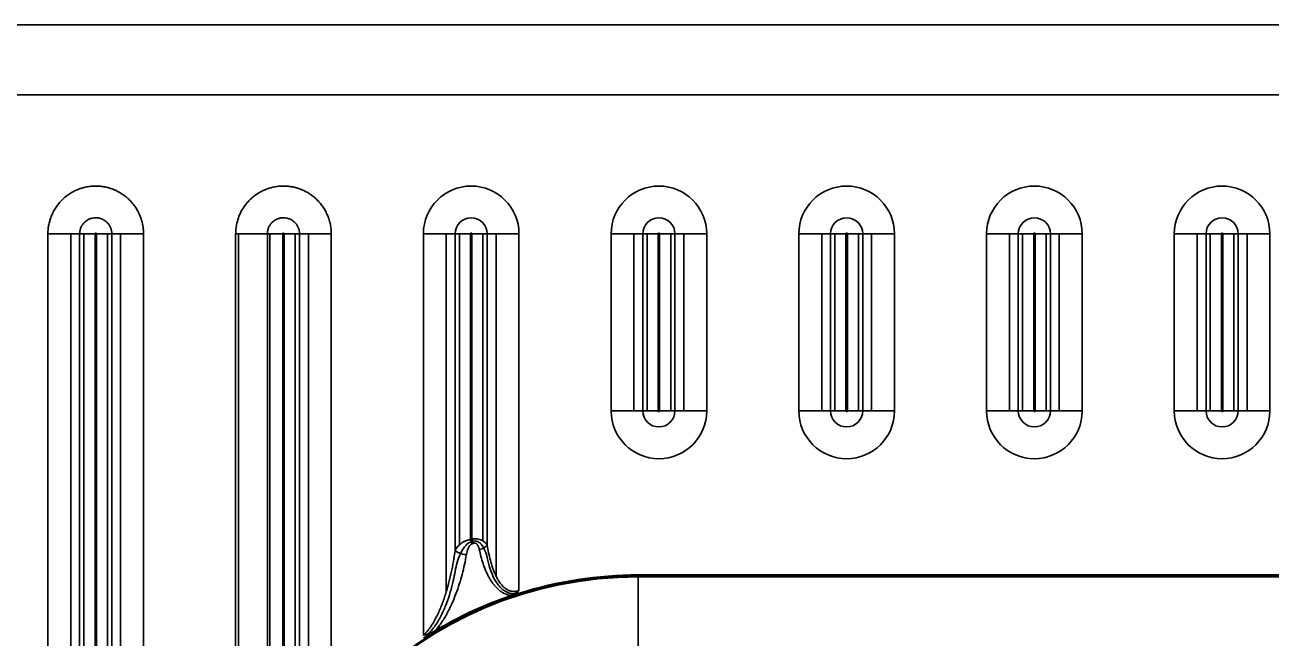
# Model space of a CAD drawing. Header units: millimetres. Extents: x -65 to 964, y 107 to 564.
# Drawn here: x 36.8 to 156.9, y 428.6 to 487.8 of the extents above; entities that cross this region are included whole.
import ezdxf

# ---------------------------------------------------------------- set-up
doc = ezdxf.new("R2010")
doc.units = ezdxf.units.MM
doc.layers.add('10', color=7, linetype='Continuous', true_color=0xffffff)

msp = doc.modelspace()

# ---------------------------------------------------------------- linework, layer by layer
at = {"layer": '10', "color": 7, "linetype": 'Continuous', "lineweight": 35}
for p, q in [((334.618, 487.802), (5.983, 487.802)), ((5.983, 481.047), (334.618, 481.047)), ((39.065, 467.649), (39.065, 321.924)), ((39.065, 467.649), (42.122, 467.649)), ((41.267, 321.924), (41.267, 467.649)), ((42.122, 324.856), (42.122, 467.649)), ((42.122, 467.649), (43.604, 467.649)), ((42.536, 467.649), (42.536, 325.457)), ((43.604, 325.879), (43.604, 467.649)), ((43.738, 467.649), (45.22, 467.649)), ((43.738, 467.649), (43.738, 325.879)), ((44.806, 325.457), (44.806, 467.649)), ((45.22, 467.649), (48.277, 467.649)), ((45.22, 467.649), (45.22, 324.856)), ((46.074, 467.649), (46.074, 321.924)), ((48.277, 321.924), (48.277, 467.649)), ((57.155, 467.649), (60.212, 467.649)), ((57.155, 467.649), (57.155, 321.924)), ((57.432, 467.649), (57.432, 321.924)), ((60.212, 423.13), (60.212, 467.649)), ((60.212, 467.649), (61.694, 467.649)), ((60.457, 423.766), (60.457, 467.649)), ((61.694, 425.069), (61.694, 467.649)), ((61.828, 467.649), (61.828, 425.23)), ((61.828, 467.649), (63.31, 467.649)), ((62.896, 425.222), (62.896, 467.649)), ((63.31, 467.649), (66.367, 467.649)), ((63.31, 467.649), (63.31, 424.71)), ((64.164, 467.649), (64.164, 420.977)), ((66.367, 421.019), (66.367, 467.649)), ((75.245, 428.934), (75.245, 467.649)), ((75.245, 467.649), (78.302, 467.649)), ((77.447, 433.114), (77.447, 467.649)), ((78.302, 437.11), (78.302, 467.649)), ((78.302, 467.649), (79.784, 467.649)), ((78.716, 467.649), (78.716, 437.659)), ((79.784, 438.158), (79.784, 467.649)), ((79.918, 467.649), (79.918, 438.21)), ((79.918, 467.649), (81.4, 467.649)), ((80.986, 438.027), (80.986, 467.649)), ((81.4, 467.649), (84.457, 467.649)), ((81.4, 467.649), (81.4, 437.607)), ((82.254, 467.649), (82.254, 434.623)), ((84.457, 467.649), (84.457, 433.253)), ((93.335, 467.649), (96.392, 467.649)), ((93.335, 467.649), (93.335, 450.564)), ((95.537, 450.564), (95.537, 467.649)), ((96.392, 450.564), (96.392, 467.649)), ((96.392, 467.649), (97.874, 467.649)), ((96.806, 467.649), (96.806, 450.564)), ((97.874, 450.564), (97.874, 467.649)), ((98.008, 467.649), (98.008, 450.564)), ((98.008, 467.649), (99.49, 467.649)), ((99.076, 450.564), (99.076, 467.649)), ((99.49, 467.649), (102.547, 467.649)), ((99.49, 467.649), (99.49, 450.564)), ((100.344, 467.649), (100.344, 450.564)), ((102.547, 450.564), (102.547, 467.649)), ((111.425, 467.649), (111.425, 450.564)), ((111.425, 467.649), (114.482, 467.649)), ((113.627, 450.564), (113.627, 467.649)), ((114.482, 450.564), (114.482, 467.649)), ((114.482, 467.649), (115.964, 467.649)), ((114.896, 467.649), (114.896, 450.564)), ((115.964, 450.564), (115.964, 467.649)), ((116.098, 467.649), (117.58, 467.649)), ((116.098, 467.649), (116.098, 450.564)), ((117.166, 450.564), (117.166, 467.649)), ((117.58, 467.649), (120.637, 467.649)), ((117.58, 467.649), (117.58, 450.564)), ((118.434, 467.649), (118.434, 450.564)), ((120.637, 450.564), (120.637, 467.649)), ((129.515, 467.649), (132.572, 467.649)), ((129.515, 467.649), (129.515, 450.564)), ((131.717, 450.564), (131.717, 467.649)), ((132.572, 450.564), (132.572, 467.649)), ((132.572, 467.649), (134.054, 467.649)), ((132.986, 467.649), (132.986, 450.564)), ((134.054, 450.564), (134.054, 467.649)), ((134.188, 467.649), (135.67, 467.649)), ((134.188, 467.649), (134.188, 450.564)), ((135.256, 450.564), (135.256, 467.649)), ((135.67, 467.649), (138.727, 467.649)), ((135.67, 467.649), (135.67, 450.564)), ((136.524, 467.649), (136.524, 450.564)), ((138.727, 450.564), (138.727, 467.649)), ((147.605, 467.649), (150.662, 467.649)), ((147.605, 467.649), (147.605, 450.564)), ((149.807, 450.564), (149.807, 467.649)), ((150.662, 450.564), (150.662, 467.649)), ((150.662, 467.649), (152.144, 467.649)), ((151.076, 467.649), (151.076, 450.564)), ((152.144, 450.564), (152.144, 467.649)), ((152.278, 467.649), (153.76, 467.649)), ((152.278, 467.649), (152.278, 450.564)), ((153.346, 450.564), (153.346, 467.649)), ((153.76, 467.649), (156.817, 467.649)), ((153.76, 467.649), (153.76, 450.564)), ((154.614, 467.649), (154.614, 450.564)), ((156.817, 450.564), (156.817, 467.649)), ((96.392, 450.564), (93.335, 450.564)), ((97.874, 450.564), (96.392, 450.564)), ((99.49, 450.564), (98.008, 450.564)), ((102.547, 450.564), (99.49, 450.564)), ((114.482, 450.564), (111.425, 450.564)), ((115.964, 450.564), (114.482, 450.564)), ((117.58, 450.564), (116.098, 450.564)), ((120.637, 450.564), (117.58, 450.564)), ((132.572, 450.564), (129.515, 450.564)), ((134.054, 450.564), (132.572, 450.564)), ((135.67, 450.564), (134.188, 450.564)), ((138.727, 450.564), (135.67, 450.564)), ((150.662, 450.564), (147.605, 450.564)), ((152.144, 450.564), (150.662, 450.564)), ((153.76, 450.564), (152.278, 450.564)), ((156.817, 450.564), (153.76, 450.564)), ((79.784, 438.158), (79.943, 437.75)), ((79.918, 438.21), (80.076, 437.801)), ((95.931, 434.555), (95.931, 434.749)), ((244.671, 434.749), (95.931, 434.749)), ((244.671, 434.651), (95.931, 434.651)), ((95.931, 425.971), (95.931, 434.555)), ((95.931, 434.555), (244.671, 434.555))]:
    msp.add_line(p, q, dxfattribs=at)
for centre, radius, start, end in [((79.851, 467.649), 4.606, 0, 180), ((97.941, 467.649), 4.606, 0, 180), ((116.031, 467.649), 4.606, 0, 180), ((134.121, 467.649), 4.606, 0, 180), ((152.211, 467.649), 4.606, 0, 180), ((79.851, 467.649), 1.549, 0, 180), ((97.941, 467.649), 1.549, 0, 180), ((116.031, 467.649), 1.549, 0, 180), ((134.121, 467.649), 1.549, 0, 180), ((152.211, 467.649), 1.549, 0, 180), ((79.851, 467.649), 0.0669, 0, 180), ((97.941, 467.649), 0.0669, 0, 180), ((116.031, 467.649), 0.0669, 0, 180), ((134.121, 467.649), 0.0669, 0, 180), ((152.211, 467.649), 0.0669, 0, 180), ((97.941, 450.564), 4.606, 180, 0), ((97.941, 450.564), 1.549, 180, 0), ((97.941, 450.564), 0.0669, 180, 0), ((116.031, 450.564), 4.606, 180, 0), ((116.031, 450.564), 1.549, 180, 0), ((116.031, 450.564), 0.0669, 180, 0), ((134.121, 450.564), 4.606, 180, 0), ((134.121, 450.564), 1.549, 180, 0), ((134.121, 450.564), 0.0669, 180, 0), ((152.211, 450.564), 4.606, 180, 0), ((152.211, 450.564), 1.549, 180, 0), ((152.211, 450.564), 0.0669, 180, 0), ((95.931, 396.796), 44.171, 111.13963, 111.44544), ((95.931, 396.796), 44.402, 111.13963, 111.32498), ((95.931, 396.796), 43.963, 111.13963, 111.32498), ((95.931, 396.796), 37.953, 90, 107.58799), ((95.931, 396.796), 37.855, 90, 180), ((95.931, 396.796), 37.759, 90, 180), ((95.931, 396.796), 37.988, 107.58911, 123.00107), ((95.931, 396.796), 37.989, 107.58799, 108.83031), ((95.931, 396.796), 37.989, 120.93979, 122.99257)]:
    msp.add_arc(centre, radius, start, end, dxfattribs=at)
for centre, major_axis, ratio, start_param, end_param in [((79.223, 437.11), (-0.985, 0.173), 0.3805007, 0.4326678, 1.8084216), ((80.478, 437.607), (0.979, 0.203), 0.4339484, 4.7813866, 5.8382599)]:
    msp.add_ellipse(centre, major_axis=major_axis, ratio=ratio, start_param=start_param, end_param=end_param, dxfattribs=at)
for points, knots in [([(39.065, 467.649), (39.065, 467.801), (39.08, 468.103), (39.124, 468.403), (39.169, 468.626), (39.185, 468.7), (39.222, 468.847), (39.243, 468.919), (39.308, 469.136), (39.41, 469.418), (39.538, 469.689), (39.645, 469.888), (39.682, 469.954), (39.741, 470.052), (39.761, 470.084), (39.801, 470.148), (39.905, 470.307), (40.107, 470.579), (40.308, 470.801), (40.521, 471.013), (40.632, 471.114), (40.779, 471.234), (40.809, 471.258), (40.869, 471.305), (40.959, 471.374), (41.051, 471.439), (41.239, 471.564), (41.496, 471.718), (41.768, 471.846), (41.977, 471.933), (42.048, 471.96), (42.155, 471.999), (42.191, 472.011), (42.263, 472.035), (42.299, 472.046), (42.48, 472.101), (42.771, 472.174), (43.068, 472.218), (43.367, 472.247), (43.518, 472.255), (43.822, 472.255), (43.973, 472.248), (44.273, 472.218), (44.422, 472.196), (44.644, 472.152), (44.718, 472.135), (44.829, 472.107), (44.866, 472.098), (44.939, 472.077), (44.975, 472.067), (45.156, 472.012), (45.439, 471.91), (45.71, 471.782), (45.975, 471.64), (46.104, 471.563), (46.262, 471.457), (46.293, 471.436), (46.355, 471.392), (46.447, 471.325), (46.536, 471.256), (46.711, 471.113), (46.933, 470.911), (47.135, 470.689), (47.278, 470.514), (47.325, 470.454), (47.415, 470.332), (47.459, 470.27), (47.585, 470.082), (47.739, 469.824), (47.868, 469.553), (47.954, 469.345), (47.995, 469.239), (48.032, 469.132), (48.056, 469.06), (48.067, 469.024), (48.122, 468.842), (48.159, 468.695), (48.218, 468.4), (48.24, 468.251), (48.269, 467.952), (48.277, 467.801), (48.277, 467.649)], [0, 0, 0, 0, 0.03125, 0.0625, 0.0625, 0.078125, 0.078125, 0.09375, 0.09375, 0.125, 0.15625, 0.15625, 0.171875, 0.171875, 0.1796875, 0.1796875, 0.1875, 0.21875, 0.25, 0.25, 0.28125, 0.28125, 0.2890625, 0.2890625, 0.296875, 0.3125, 0.3125, 0.34375, 0.375, 0.375, 0.390625, 0.390625, 0.3984375, 0.3984375, 0.40625, 0.40625, 0.4375, 0.46875, 0.46875, 0.5, 0.5, 0.53125, 0.53125, 0.5625, 0.5625, 0.578125, 0.578125, 0.5859375, 0.5859375, 0.59375, 0.59375, 0.625, 0.65625, 0.65625, 0.6875, 0.6875, 0.6953125, 0.6953125, 0.703125, 0.71875, 0.71875, 0.75, 0.78125, 0.78125, 0.796875, 0.796875, 0.8125, 0.8125, 0.84375, 0.875, 0.875, 0.890625, 0.8984375, 0.8984375, 0.90625, 0.90625, 0.9375, 0.9375, 0.96875, 0.96875, 1, 1, 1, 1]), ([(57.155, 467.649), (57.155, 467.801), (57.17, 468.103), (57.214, 468.403), (57.259, 468.626), (57.275, 468.7), (57.312, 468.847), (57.333, 468.919), (57.398, 469.136), (57.5, 469.418), (57.628, 469.689), (57.735, 469.888), (57.772, 469.954), (57.831, 470.052), (57.851, 470.084), (57.891, 470.148), (57.995, 470.307), (58.197, 470.579), (58.398, 470.801), (58.611, 471.013), (58.722, 471.114), (58.869, 471.234), (58.899, 471.258), (58.958, 471.305), (59.049, 471.374), (59.141, 471.439), (59.329, 471.564), (59.586, 471.718), (59.858, 471.846), (60.067, 471.933), (60.138, 471.96), (60.245, 471.999), (60.281, 472.011), (60.353, 472.035), (60.389, 472.046), (60.57, 472.101), (60.861, 472.174), (61.158, 472.218), (61.457, 472.247), (61.608, 472.255), (61.912, 472.255), (62.063, 472.248), (62.363, 472.218), (62.512, 472.196), (62.734, 472.152), (62.808, 472.135), (62.919, 472.107), (62.955, 472.098), (63.029, 472.077), (63.065, 472.067), (63.246, 472.012), (63.529, 471.91), (63.8, 471.782), (64.065, 471.64), (64.194, 471.563), (64.352, 471.457), (64.383, 471.436), (64.445, 471.392), (64.537, 471.325), (64.626, 471.256), (64.801, 471.113), (65.023, 470.911), (65.225, 470.689), (65.368, 470.514), (65.415, 470.454), (65.505, 470.332), (65.549, 470.27), (65.675, 470.082), (65.829, 469.824), (65.958, 469.553), (66.044, 469.345), (66.085, 469.239), (66.122, 469.132), (66.146, 469.06), (66.157, 469.024), (66.212, 468.842), (66.249, 468.696), (66.308, 468.4), (66.33, 468.252), (66.359, 467.952), (66.367, 467.801), (66.367, 467.649)], [0, 0, 0, 0, 0.03125, 0.0625, 0.0625, 0.078125, 0.078125, 0.09375, 0.09375, 0.125, 0.15625, 0.15625, 0.171875, 0.171875, 0.1796875, 0.1796875, 0.1875, 0.21875, 0.25, 0.25, 0.28125, 0.28125, 0.2890625, 0.2890625, 0.296875, 0.3125, 0.3125, 0.34375, 0.375, 0.375, 0.390625, 0.390625, 0.3984375, 0.3984375, 0.40625, 0.40625, 0.4375, 0.46875, 0.46875, 0.5, 0.5, 0.53125, 0.53125, 0.5625, 0.5625, 0.578125, 0.578125, 0.5859375, 0.5859375, 0.59375, 0.59375, 0.625, 0.65625, 0.65625, 0.6875, 0.6875, 0.6953125, 0.6953125, 0.703125, 0.71875, 0.71875, 0.75, 0.78125, 0.78125, 0.796875, 0.796875, 0.8125, 0.8125, 0.84375, 0.875, 0.875, 0.890625, 0.8984375, 0.8984375, 0.90625, 0.90625, 0.9375, 0.9375, 0.96875, 0.96875, 1, 1, 1, 1]), ([(45.22, 467.649), (45.22, 467.7), (45.217, 467.751), (45.21, 467.827), (45.207, 467.853), (45.199, 467.903), (45.195, 467.928), (45.17, 468.052), (45.141, 468.148), (45.092, 468.266), (45.082, 468.289), (45.06, 468.335), (45.048, 468.358), (45.012, 468.425), (44.986, 468.468), (44.902, 468.594), (44.838, 468.672), (44.748, 468.763), (44.729, 468.78), (44.692, 468.814), (44.672, 468.831), (44.614, 468.879), (44.533, 468.939), (44.446, 468.991), (44.379, 469.027), (44.356, 469.038), (44.31, 469.06), (44.287, 469.071), (44.169, 469.119), (44.073, 469.148), (43.949, 469.173), (43.924, 469.177), (43.874, 469.185), (43.848, 469.188), (43.772, 469.196), (43.721, 469.198), (43.57, 469.198), (43.469, 469.188), (43.345, 469.164), (43.32, 469.158), (43.27, 469.146), (43.246, 469.139), (43.197, 469.124), (43.172, 469.116), (43.125, 469.099), (43.101, 469.09), (42.984, 469.041), (42.895, 468.994), (42.79, 468.923), (42.769, 468.909), (42.728, 468.878), (42.708, 468.863), (42.649, 468.814), (42.611, 468.78), (42.504, 468.673), (42.44, 468.595), (42.369, 468.489), (42.355, 468.468), (42.329, 468.424), (42.317, 468.402), (42.281, 468.335), (42.238, 468.244), (42.204, 468.149), (42.181, 468.076), (42.175, 468.051), (42.162, 468.002), (42.156, 467.977), (42.132, 467.852), (42.122, 467.751), (42.122, 467.649)], [0, 0, 0, 0, 0.03125, 0.03125, 0.046875, 0.046875, 0.0625, 0.0625, 0.125, 0.125, 0.140625, 0.140625, 0.15625, 0.15625, 0.1875, 0.1875, 0.25, 0.25, 0.265625, 0.265625, 0.28125, 0.28125, 0.3125, 0.34375, 0.34375, 0.359375, 0.359375, 0.375, 0.375, 0.4375, 0.4375, 0.453125, 0.453125, 0.46875, 0.46875, 0.5, 0.5, 0.5625, 0.5625, 0.578125, 0.578125, 0.59375, 0.59375, 0.609375, 0.609375, 0.625, 0.625, 0.6875, 0.6875, 0.703125, 0.703125, 0.71875, 0.71875, 0.75, 0.75, 0.8125, 0.8125, 0.828125, 0.828125, 0.84375, 0.84375, 0.875, 0.90625, 0.90625, 0.921875, 0.921875, 0.9375, 0.9375, 1, 1, 1, 1]), ([(63.31, 467.649), (63.31, 467.751), (63.3, 467.852), (63.27, 468), (63.258, 468.049), (63.236, 468.122), (63.228, 468.147), (63.211, 468.195), (63.201, 468.219), (63.153, 468.336), (63.105, 468.425), (63.035, 468.53), (63.02, 468.551), (62.99, 468.592), (62.974, 468.612), (62.926, 468.671), (62.892, 468.709), (62.785, 468.816), (62.707, 468.88), (62.601, 468.951), (62.579, 468.964), (62.535, 468.991), (62.513, 469.003), (62.446, 469.039), (62.355, 469.082), (62.26, 469.116), (62.187, 469.138), (62.163, 469.145), (62.113, 469.158), (62.088, 469.163), (61.963, 469.188), (61.863, 469.198), (61.711, 469.198), (61.661, 469.196), (61.584, 469.188), (61.559, 469.185), (61.509, 469.178), (61.484, 469.173), (61.359, 469.149), (61.263, 469.119), (61.146, 469.071), (61.122, 469.061), (61.076, 469.039), (61.053, 469.027), (60.986, 468.991), (60.943, 468.965), (60.817, 468.881), (60.738, 468.817), (60.648, 468.727), (60.63, 468.709), (60.596, 468.671), (60.58, 468.652), (60.531, 468.593), (60.471, 468.512), (60.419, 468.425), (60.371, 468.336), (60.349, 468.289), (60.291, 468.149), (60.261, 468.052), (60.237, 467.928), (60.232, 467.903), (60.225, 467.853), (60.222, 467.827), (60.214, 467.751), (60.212, 467.7), (60.212, 467.649)], [0, 0, 0, 0, 0.0625, 0.0625, 0.09375, 0.09375, 0.109375, 0.109375, 0.125, 0.125, 0.1875, 0.1875, 0.203125, 0.203125, 0.21875, 0.21875, 0.25, 0.25, 0.3125, 0.3125, 0.328125, 0.328125, 0.34375, 0.34375, 0.375, 0.40625, 0.40625, 0.421875, 0.421875, 0.4375, 0.4375, 0.5, 0.5, 0.53125, 0.53125, 0.546875, 0.546875, 0.5625, 0.5625, 0.625, 0.625, 0.640625, 0.640625, 0.65625, 0.65625, 0.6875, 0.6875, 0.75, 0.75, 0.765625, 0.765625, 0.78125, 0.78125, 0.8125, 0.84375, 0.84375, 0.875, 0.875, 0.9375, 0.9375, 0.953125, 0.953125, 0.96875, 0.96875, 1, 1, 1, 1]), ([(43.738, 467.649), (43.738, 467.653), (43.737, 467.658), (43.735, 467.666), (43.734, 467.67), (43.731, 467.679), (43.729, 467.683), (43.724, 467.69), (43.721, 467.693), (43.715, 467.699), (43.711, 467.702), (43.704, 467.707), (43.7, 467.709), (43.692, 467.712), (43.688, 467.714), (43.679, 467.715), (43.675, 467.716), (43.666, 467.716), (43.662, 467.715), (43.653, 467.714), (43.649, 467.712), (43.641, 467.709), (43.637, 467.707), (43.63, 467.702), (43.626, 467.699), (43.617, 467.69), (43.612, 467.683), (43.607, 467.671), (43.606, 467.666), (43.604, 467.658), (43.604, 467.653), (43.604, 467.649)], [0, 0, 0, 0, 0.0625, 0.0625, 0.125, 0.125, 0.1875, 0.1875, 0.25, 0.25, 0.3125, 0.3125, 0.375, 0.375, 0.4375, 0.4375, 0.5, 0.5, 0.5625, 0.5625, 0.625, 0.625, 0.6875, 0.6875, 0.75, 0.75, 0.875, 0.875, 0.9375, 0.9375, 1, 1, 1, 1]), ([(61.828, 467.649), (61.828, 467.653), (61.827, 467.658), (61.825, 467.666), (61.824, 467.671), (61.821, 467.679), (61.819, 467.682), (61.814, 467.69), (61.811, 467.693), (61.805, 467.699), (61.802, 467.702), (61.794, 467.707), (61.79, 467.709), (61.782, 467.712), (61.778, 467.714), (61.769, 467.715), (61.765, 467.716), (61.756, 467.716), (61.752, 467.715), (61.743, 467.714), (61.739, 467.712), (61.731, 467.709), (61.727, 467.707), (61.72, 467.702), (61.716, 467.699), (61.71, 467.693), (61.707, 467.69), (61.703, 467.683), (61.701, 467.679), (61.697, 467.67), (61.696, 467.666), (61.694, 467.658), (61.694, 467.653), (61.694, 467.649)], [0, 0, 0, 0, 0.0625, 0.0625, 0.125, 0.125, 0.1875, 0.1875, 0.25, 0.25, 0.3125, 0.3125, 0.375, 0.375, 0.4375, 0.4375, 0.5, 0.5, 0.5625, 0.5625, 0.625, 0.625, 0.6875, 0.6875, 0.75, 0.75, 0.8125, 0.8125, 0.875, 0.875, 0.9375, 0.9375, 1, 1, 1, 1]), ([(75.245, 428.934), (75.319, 428.996), (75.388, 429.062), (75.522, 429.198), (75.586, 429.269), (75.708, 429.415), (75.767, 429.49), (75.852, 429.605), (75.88, 429.644), (75.935, 429.722), (75.962, 429.761), (76.041, 429.879), (76.092, 429.959), (76.19, 430.119), (76.238, 430.2), (76.376, 430.445), (76.463, 430.611), (76.628, 430.945), (76.706, 431.114), (76.854, 431.455), (76.925, 431.627), (77.027, 431.887), (77.06, 431.974), (77.125, 432.148), (77.156, 432.235), (77.249, 432.497), (77.308, 432.672), (77.476, 433.197), (77.578, 433.549), (77.765, 434.255), (77.849, 434.61), (78.003, 435.32), (78.073, 435.677), (78.198, 436.392), (78.253, 436.75), (78.302, 437.11)], [0, 0, 0, 0, 0.03125, 0.03125, 0.0625, 0.0625, 0.09375, 0.09375, 0.109375, 0.109375, 0.125, 0.125, 0.15625, 0.15625, 0.1875, 0.1875, 0.25, 0.25, 0.3125, 0.3125, 0.375, 0.375, 0.40625, 0.40625, 0.4375, 0.4375, 0.5, 0.5, 0.625, 0.625, 0.75, 0.75, 0.875, 0.875, 1, 1, 1, 1]), ([(78.302, 437.11), (78.329, 437.168), (78.36, 437.226), (78.431, 437.339), (78.471, 437.395), (78.56, 437.503), (78.608, 437.557), (78.689, 437.635), (78.717, 437.661), (78.776, 437.711), (78.806, 437.735), (78.901, 437.807), (78.968, 437.852), (79.075, 437.915), (79.112, 437.936), (79.188, 437.974), (79.227, 437.993), (79.347, 438.045), (79.43, 438.075), (79.539, 438.106), (79.561, 438.112), (79.605, 438.123), (79.671, 438.139), (79.738, 438.151), (79.784, 438.158)], [0, 0, 0, 0, 0.125, 0.125, 0.25, 0.25, 0.375, 0.375, 0.4375, 0.4375, 0.5, 0.5, 0.625, 0.625, 0.6875, 0.6875, 0.75, 0.75, 0.875, 0.875, 0.90625, 0.90625, 0.9375, 1, 1, 1, 1]), ([(78.307, 435.115), (78.356, 435.398), (78.42, 435.678), (78.582, 436.232), (78.681, 436.506), (78.869, 436.909), (78.938, 437.04), (79.094, 437.294), (79.18, 437.416), (79.382, 437.646), (79.498, 437.753), (79.678, 437.862), (79.729, 437.888), (79.781, 437.908)], [0, 0, 0, 0, 0.2711421, 0.2711421, 0.5431081, 0.5431081, 0.6790911, 0.6790911, 0.8150741, 0.8150741, 0.9510571, 0.9510571, 1, 1, 1, 1]), ([(79.943, 437.75), (79.918, 437.74), (79.894, 437.727), (79.861, 437.705), (79.85, 437.697), (79.829, 437.68), (79.819, 437.672), (79.789, 437.645), (79.771, 437.626), (79.737, 437.587), (79.72, 437.567), (79.674, 437.504), (79.647, 437.46), (79.598, 437.37), (79.575, 437.324), (79.535, 437.231), (79.517, 437.184), (79.484, 437.09), (79.469, 437.042), (79.429, 436.899), (79.408, 436.802), (79.391, 436.705)], [0, 0, 0, 0, 0.0625, 0.0625, 0.09375, 0.09375, 0.125, 0.125, 0.1875, 0.1875, 0.25, 0.25, 0.375, 0.375, 0.5, 0.5, 0.625, 0.625, 0.75, 0.75, 1, 1, 1, 1]), ([(79.918, 438.21), (80.002, 438.222), (80.086, 438.229), (80.191, 438.23), (80.212, 438.23), (80.254, 438.229), (80.275, 438.229), (80.337, 438.225), (80.377, 438.221), (80.498, 438.206), (80.575, 438.191), (80.667, 438.165), (80.685, 438.159), (80.721, 438.148), (80.773, 438.13), (80.857, 438.096), (80.919, 438.065), (80.964, 438.04), (80.979, 438.032), (81.007, 438.014), (81.021, 438.006), (81.09, 437.96), (81.139, 437.922), (81.229, 437.839), (81.27, 437.796), (81.324, 437.727), (81.34, 437.703), (81.372, 437.656), (81.386, 437.632), (81.4, 437.607)], [0, 0, 0, 0, 0.125, 0.125, 0.15625, 0.15625, 0.1875, 0.1875, 0.25, 0.25, 0.375, 0.375, 0.40625, 0.40625, 0.4375, 0.5, 0.5625, 0.5625, 0.59375, 0.59375, 0.625, 0.625, 0.75, 0.75, 0.875, 0.875, 0.9375, 0.9375, 1, 1, 1, 1]), ([(80.003, 437.99), (80.068, 438.008), (80.135, 438.017), (80.32, 438.015), (80.436, 437.981), (80.637, 437.873), (80.722, 437.801), (80.95, 437.56), (81.059, 437.371), (81.236, 436.976), (81.302, 436.772), (81.369, 436.506), (81.382, 436.448), (81.395, 436.389)], [0, 0, 0, 0, 0.0787971, 0.0787971, 0.2193155, 0.2193155, 0.3598339, 0.3598339, 0.6408706, 0.6408706, 0.9219074, 0.9219074, 1, 1, 1, 1]), ([(80.633, 437.197), (80.626, 437.234), (80.617, 437.271), (80.597, 437.344), (80.585, 437.381), (80.56, 437.452), (80.546, 437.486), (80.514, 437.555), (80.496, 437.588), (80.465, 437.636), (80.454, 437.652), (80.431, 437.682), (80.418, 437.697), (80.392, 437.725), (80.378, 437.738), (80.355, 437.756), (80.347, 437.762), (80.331, 437.773), (80.315, 437.784), (80.297, 437.793), (80.279, 437.801), (80.269, 437.805), (80.24, 437.814), (80.22, 437.818), (80.189, 437.821), (80.179, 437.821), (80.158, 437.82), (80.137, 437.818), (80.116, 437.814), (80.096, 437.808), (80.086, 437.805), (80.076, 437.801)], [0, 0, 0, 0, 0.125, 0.125, 0.25, 0.25, 0.375, 0.375, 0.5, 0.5, 0.5625, 0.5625, 0.625, 0.625, 0.6875, 0.6875, 0.71875, 0.71875, 0.75, 0.78125, 0.78125, 0.8125, 0.8125, 0.875, 0.875, 0.90625, 0.90625, 0.9375, 0.96875, 0.96875, 1, 1, 1, 1]), ([(83.669, 432.752), (83.637, 432.757), (83.605, 432.762), (83.542, 432.774), (83.511, 432.781), (83.419, 432.803), (83.358, 432.821), (83.181, 432.882), (83.068, 432.932), (82.933, 433.007), (82.906, 433.022), (82.853, 433.053), (82.776, 433.102), (82.701, 433.154), (82.557, 433.262), (82.467, 433.34), (82.295, 433.504), (82.214, 433.59), (82.117, 433.703), (82.098, 433.726), (82.061, 433.772), (82.005, 433.841), (81.952, 433.912), (81.848, 434.055), (81.783, 434.153), (81.658, 434.352), (81.6, 434.454), (81.515, 434.609), (81.488, 434.661), (81.435, 434.766), (81.409, 434.819), (81.333, 434.977), (81.286, 435.084), (81.15, 435.406), (81.068, 435.624), (80.921, 436.065), (80.855, 436.289), (80.735, 436.74), (80.681, 436.968), (80.633, 437.197)], [0, 0, 0, 0, 0.015625, 0.015625, 0.03125, 0.03125, 0.0625, 0.0625, 0.125, 0.125, 0.140625, 0.140625, 0.15625, 0.1875, 0.1875, 0.25, 0.25, 0.3125, 0.3125, 0.328125, 0.328125, 0.34375, 0.375, 0.375, 0.4375, 0.4375, 0.5, 0.5, 0.53125, 0.53125, 0.5625, 0.5625, 0.625, 0.625, 0.75, 0.75, 0.875, 0.875, 1, 1, 1, 1]), ([(81.4, 437.607), (81.439, 437.362), (81.483, 437.119), (81.583, 436.635), (81.639, 436.395), (81.765, 435.919), (81.835, 435.684), (81.955, 435.334), (81.998, 435.218), (82.066, 435.046), (82.089, 434.988), (82.138, 434.875), (82.163, 434.818), (82.24, 434.65), (82.294, 434.539), (82.382, 434.376), (82.413, 434.323), (82.46, 434.243), (82.476, 434.217), (82.509, 434.164), (82.525, 434.138), (82.61, 434.008), (82.683, 433.908), (82.8, 433.766), (82.841, 433.72), (82.926, 433.63), (82.97, 433.587), (83.063, 433.504), (83.111, 433.464), (83.188, 433.408), (83.214, 433.39), (83.267, 433.355), (83.294, 433.339), (83.376, 433.292), (83.433, 433.264), (83.522, 433.228), (83.552, 433.217), (83.598, 433.202), (83.613, 433.197), (83.645, 433.189), (83.661, 433.185), (83.74, 433.166), (83.805, 433.156), (83.903, 433.149), (83.952, 433.148), (84.002, 433.15), (84.035, 433.152), (84.051, 433.153), (84.101, 433.158), (84.135, 433.162), (84.201, 433.174), (84.234, 433.181), (84.331, 433.206), (84.394, 433.228), (84.457, 433.253)], [0, 0, 0, 0, 0.125, 0.125, 0.25, 0.25, 0.375, 0.375, 0.4375, 0.4375, 0.46875, 0.46875, 0.5, 0.5, 0.5625, 0.5625, 0.59375, 0.59375, 0.609375, 0.609375, 0.625, 0.625, 0.6875, 0.6875, 0.71875, 0.71875, 0.75, 0.75, 0.78125, 0.78125, 0.796875, 0.796875, 0.8125, 0.8125, 0.84375, 0.84375, 0.859375, 0.859375, 0.8671875, 0.8671875, 0.875, 0.875, 0.90625, 0.90625, 0.921875, 0.9296875, 0.9296875, 0.9375, 0.9375, 0.953125, 0.953125, 0.96875, 0.96875, 1, 1, 1, 1]), ([(79.391, 436.705), (79.336, 436.384), (79.275, 436.065), (79.137, 435.429), (79.061, 435.112), (78.894, 434.481), (78.803, 434.167), (78.605, 433.541), (78.497, 433.229), (78.264, 432.609), (78.138, 432.3), (77.966, 431.916), (77.931, 431.84), (77.859, 431.687), (77.822, 431.61), (77.71, 431.382), (77.633, 431.231), (77.472, 430.932), (77.388, 430.784), (77.214, 430.492), (77.123, 430.348), (76.933, 430.063), (76.834, 429.923), (76.625, 429.647), (76.515, 429.512), (76.399, 429.38)], [0, 0, 0, 0, 0.125, 0.125, 0.25, 0.25, 0.375, 0.375, 0.5, 0.5, 0.625, 0.625, 0.65625, 0.65625, 0.6875, 0.6875, 0.75, 0.75, 0.8125, 0.8125, 0.875, 0.875, 0.9375, 0.9375, 1, 1, 1, 1]), ([(84.055, 432.934), (83.869, 432.922), (83.685, 432.944), (83.335, 433.05), (83.171, 433.133), (82.73, 433.436), (82.498, 433.705), (82.116, 434.277), (81.962, 434.585), (81.703, 435.222), (81.6, 435.547), (81.469, 436.046), (81.43, 436.217), (81.395, 436.389)], [0, 0, 0, 0, 0.1083265, 0.1083265, 0.2193548, 0.2193548, 0.4414116, 0.4414116, 0.6634683, 0.6634683, 0.885525, 0.885525, 1, 1, 1, 1]), ([(78.307, 435.115), (78.253, 434.802), (78.192, 434.488), (77.953, 433.431), (77.738, 432.695), (77.323, 431.612), (77.168, 431.255), (76.817, 430.548), (76.62, 430.201), (76.284, 429.706), (76.165, 429.545), (75.942, 429.277), (75.843, 429.167), (75.736, 429.062)], [0, 0, 0, 0, 0.146979, 0.146979, 0.4977774, 0.4977774, 0.6731766, 0.6731766, 0.8485758, 0.8485758, 0.9362754, 0.9362754, 1, 1, 1, 1]), ([(84.457, 433.253), (84.443, 433.24), (84.429, 433.226), (84.4, 433.199), (84.357, 433.158), (84.312, 433.12), (84.251, 433.07), (84.219, 433.046), (84.156, 433), (84.123, 432.978), (83.959, 432.872), (83.819, 432.803), (83.669, 432.752)], [0, 0, 0, 0, 0.0625, 0.0625, 0.125, 0.25, 0.25, 0.375, 0.375, 0.5, 0.5, 1, 1, 1, 1]), ([(76.399, 429.38), (76.309, 429.326), (76.218, 429.276), (76.033, 429.183), (75.939, 429.14), (75.747, 429.064), (75.649, 429.031), (75.5, 428.988), (75.45, 428.975), (75.373, 428.958), (75.335, 428.95), (75.29, 428.942), (75.27, 428.938), (75.257, 428.936), (75.251, 428.935), (75.245, 428.934)], [0, 0, 0, 0, 0.25, 0.25, 0.5, 0.5, 0.75, 0.75, 0.875, 0.875, 0.9375, 0.96875, 0.984375, 0.984375, 1, 1, 1, 1])]:
    msp.add_open_spline(points, degree=3, knots=knots, dxfattribs=at)
for points, weights, knots in [([(43.738, 467.649), (43.738, 467.688), (43.71, 467.716), (43.671, 467.716), (43.632, 467.716), (43.604, 467.688), (43.604, 467.649)], [1.25872607135, 1.0207140726, 1.03177382028, 1.29190531436, 1.03177381382, 1.02071407206, 1.25872608907], [0, 0, 0, 0, 0.5, 0.5, 0.5, 1, 1, 1, 1]), ([(61.828, 467.649), (61.828, 467.688), (61.8, 467.716), (61.761, 467.716), (61.722, 467.716), (61.694, 467.688), (61.694, 467.649)], [1.25844916551, 1.0207226916, 1.03187474122, 1.29190531436, 1.03177382033, 1.02071407261, 1.25872607119], [0, 0, 0, 0, 0.499903, 0.499903, 0.499903, 1, 1, 1, 1])]:
    msp.add_rational_spline(points, weights, degree=3, knots=knots, dxfattribs=at)

doc.saveas('drawing.dxf')
